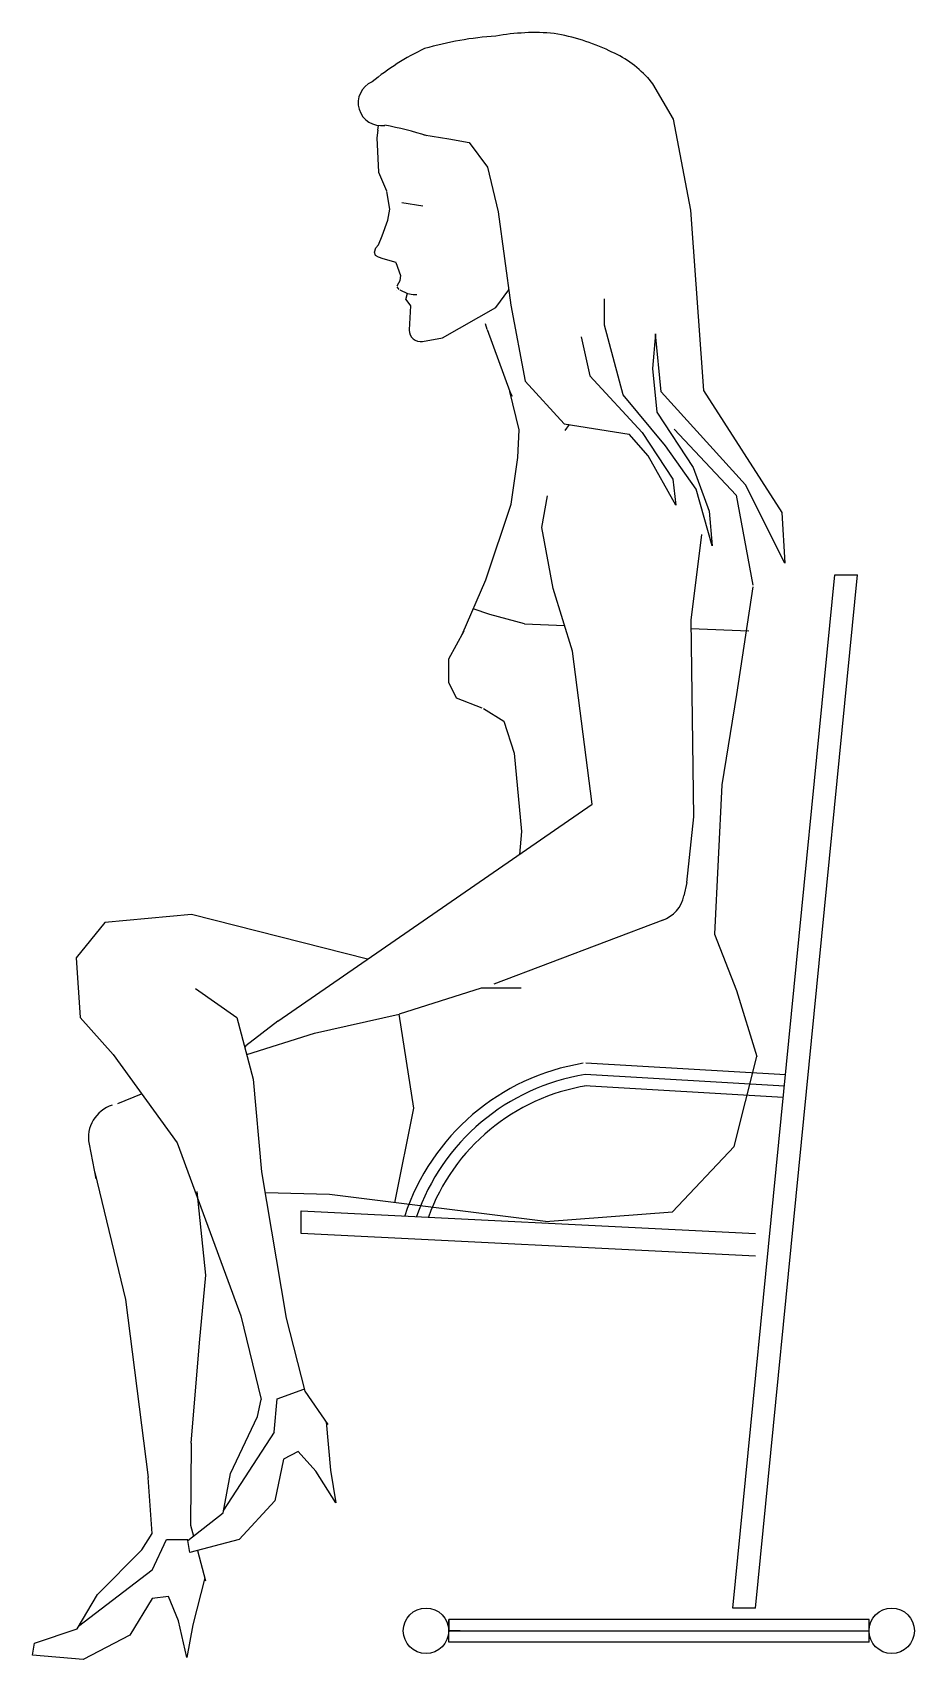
# Model space of a CAD drawing. Extents: x -78 to 0, y 0 to 143.
import ezdxf

# ---------------------------------------------------------------- set-up
doc = ezdxf.new("R2010")
doc.units = 0
doc.header["$LTSCALE"] = 25
doc.header["$MEASUREMENT"] = 0
doc.layers.get('0').update_dxf_attribs({"linetype": 'CONTINUOUS'})

msp = doc.modelspace()

# ---------------------------------------------------------------- linework, layer by layer
at = {"color": 0, "linetype": 'ByBlock'}
for p, q in [((-23.5, 139.11), (-23.05, 138.54)), ((-23.05, 138.54), (-21.24, 135.44)), ((-47.24, 134.47), (-47.17, 134.88)), ((-21.24, 135.44), (-19.73, 127.42)), ((-47.24, 134.47), (-47.33, 133.81)), ((-47.33, 133.81), (-47.17, 130.78)), ((-43.18, 134.05), (-41, 133.72)), ((-41, 133.72), (-39.2, 133.38)), ((-39.2, 133.38), (-37.59, 131.22)), ((-47.17, 130.78), (-46.47, 129.14)), ((-37.59, 131.22), (-36.64, 127.29)), ((-46.2, 127.52), (-46.44, 129.06)), ((-45.12, 128.11), (-43.27, 127.81)), ((-46.85, 125.17), (-46.36, 126.55)), ((-46.36, 126.55), (-46.2, 127.52)), ((-36.64, 127.29), (-35.53, 119.06)), ((-19.73, 127.42), (-18.58, 111.54)), ((-47.18, 124.37), (-46.85, 125.17)), ((-47.53, 123.74), (-47.41, 124.12)), ((-47.46, 123.43), (-47.53, 123.74)), ((-47.18, 123.29), (-47.46, 123.43)), ((-47.41, 124.12), (-47.18, 124.37)), ((-46.78, 123.14), (-47.18, 123.29)), ((-45.64, 122.81), (-46.78, 123.14)), ((-45.65, 122.82), (-45.24, 121.67)), ((-45.43, 120.99), (-45.57, 120.73)), ((-45.35, 120.43), (-45.55, 120.66)), ((-45.31, 121.21), (-45.43, 120.99)), ((-45.26, 121.7), (-45.31, 121.21)), ((-45.3, 120.42), (-44.63, 120.09)), ((-36.85, 118.85), (-35.71, 120.41)), ((-45.6, 120.33), (-45.6, 120.32)), ((-44.77, 119.57), (-44.63, 120.1)), ((-44.77, 119.57), (-44.38, 119)), ((-44.63, 120.09), (-44.13, 119.99)), ((-44.38, 119), (-44.48, 116.87)), ((-44.13, 119.99), (-43.8, 119.99)), ((-35.53, 119.06), (-34.26, 112.35)), ((-27.29, 117.31), (-27.29, 119.61)), ((-41.54, 116.18), (-36.85, 118.85)), ((-43.3, 115.87), (-41.54, 116.18)), ((-37.61, 116.9), (-37.76, 117.42)), ((-37.61, 116.9), (-35.63, 111.45)), ((-29.33, 116.27), (-28.57, 112.82)), ((-25.63, 111.17), (-27.29, 117.31)), ((-22.81, 116.53), (-23.06, 113.47)), ((-22.3, 111.42), (-22.81, 116.53)), ((-23.06, 113.47), (-22.67, 109.63)), ((-34.26, 112.35), (-30.83, 108.61)), ((-28.57, 112.82), (-23.96, 107.83)), ((-35.63, 111.45), (-35.42, 111.04)), ((-34.8, 108.08), (-35.63, 111.45)), ((-21.91, 106.68), (-25.63, 111.17)), ((-14.88, 103.22), (-22.3, 111.42)), ((-18.58, 111.54), (-11.67, 100.8)), ((-22.67, 109.63), (-19.48, 104.76)), ((-34.93, 105.63), (-34.8, 108.08)), ((-30.83, 108.61), (-25.12, 107.7)), ((-30.74, 108.03), (-30.38, 108.54)), ((-23.45, 105.79), (-25.12, 107.7)), ((-23.96, 107.83), (-21.27, 103.74)), ((-21.16, 108.13), (-15.71, 102.33)), ((-19.22, 102.84), (-21.91, 106.68)), ((-35.51, 101.53), (-34.93, 105.63)), ((-21.01, 101.44), (-23.45, 105.79)), ((-19.48, 104.76), (-18.07, 100.92)), ((-21.27, 103.74), (-21.01, 101.44)), ((-11.41, 96.32), (-14.88, 103.22)), ((-32.79, 99.47), (-32.31, 102.27)), ((-17.82, 97.85), (-19.22, 102.84)), ((-15.71, 102.33), (-14.22, 94.4)), ((-37.74, 94.85), (-35.51, 101.53)), ((-18.07, 100.92), (-17.82, 97.85)), ((-11.67, 100.8), (-11.41, 96.32)), ((-31.82, 94.1), (-32.79, 99.47)), ((-18.75, 98.87), (-19.7, 91.31)), ((-39.83, 90.05), (-37.74, 94.85)), ((-16, 4.29), (-7, 95.29)), ((-14, 4.29), (-5, 95.29)), ((-7, 95.29), (-5, 95.29)), ((-30.11, 88.59), (-31.82, 94.1)), ((-14.23, 94.24), (-15.67, 84.76)), ((-37.39, 91.81), (-38.85, 92.31)), ((-34.33, 90.98), (-37.39, 91.81)), ((-39.67, 90.34), (-41.01, 87.87)), ((-34.33, 90.98), (-30.8, 90.83)), ((-19.7, 91.31), (-19.45, 73.98)), ((-19.69, 90.59), (-14.59, 90.36)), ((-41.01, 87.87), (-41.01, 85.85)), ((-28.38, 75.09), (-30.11, 88.59)), ((-41.01, 85.85), (-40.36, 84.48)), ((-15.67, 84.76), (-16.96, 76.8)), ((-40.36, 84.48), (-38.1, 83.59)), ((-37.95, 83.52), (-36.16, 82.41)), ((-36.16, 82.41), (-35.25, 79.59)), ((-35.25, 79.59), (-34.6, 72.7)), ((-16.96, 76.8), (-17.6, 63.65)), ((-56.06, 55.99), (-28.38, 75.09)), ((-20.04, 68.2), (-19.42, 73.98)), ((-34.6, 72.7), (-34.77, 70.68)), ((-20.04, 68.2), (-20.29, 67.04)), ((-71.27, 64.67), (-73.8, 61.58)), ((-63.65, 65.39), (-71.27, 64.67)), ((-48.15, 61.45), (-63.65, 65.39)), ((-22.16, 64.88), (-37.03, 59.26)), ((-17.6, 63.65), (-15.67, 58.7)), ((-73.8, 61.58), (-73.44, 56.32)), ((-63.29, 58.86), (-59.66, 56.32)), ((-38.14, 58.9), (-45.37, 56.61)), ((-34.63, 58.9), (-38.14, 58.9)), ((-15.67, 58.7), (-13.87, 52.87)), ((-73.44, 56.32), (-70.54, 53.06)), ((-59.66, 56.32), (-58.21, 50.88)), ((-56.06, 55.99), (-58.86, 53.83)), ((-52.82, 54.93), (-45.37, 56.61)), ((-44.07, 48.34), (-45.37, 56.61)), ((-58.79, 53.04), (-52.82, 54.93)), ((-70.54, 53.06), (-64.92, 45.26)), ((-58.86, 53.83), (-58.96, 53.69)), ((-11.36, 51.26), (-28.94, 52.29)), ((-15.87, 44.94), (-13.87, 52.87)), ((-58.21, 50.88), (-57.49, 42.72)), ((-11.55, 49.27), (-29.06, 50.3)), ((-11.45, 50.26), (-29, 51.29)), ((-70.13, 48.75), (-68.05, 49.6)), ((-45.75, 40), (-44.07, 48.34)), ((-72.66, 45.16), (-72.07, 42.11)), ((-64.92, 45.26), (-59.3, 30.02)), ((-21.3, 39.2), (-15.87, 44.94)), ((-72.17, 42.65), (-69.45, 31.47)), ((-57.49, 42.72), (-55.31, 29.84)), ((-62.38, 33.62), (-63.14, 41)), ((-51.51, 40.72), (-57.17, 40.86)), ((-32.49, 38.34), (-51.51, 40.72)), ((-54, 39.29), (-14, 37.29)), ((-54, 37.29), (-54, 39.29)), ((-32.49, 38.34), (-21.3, 39.2)), ((-14, 35.29), (-54, 37.29)), ((-62.93, 27.66), (-62.38, 33.62)), ((-69.45, 31.47), (-67.46, 15.79)), ((-59.3, 30.02), (-57.5, 22.66)), ((-55.31, 29.84), (-53.67, 23.4)), ((-63.68, 18.81), (-62.93, 27.66)), ((-56.11, 22.73), (-53.75, 23.58)), ((-53.67, 23.4), (-51.63, 20.47)), ((-57.83, 21.17), (-57.5, 22.66)), ((-56.38, 19.78), (-56.11, 22.73)), ((-60.2, 16.15), (-57.83, 21.17)), ((-51.8, 20.71), (-51.4, 16.44)), ((-63.68, 18.81), (-63.74, 11.6)), ((-56.38, 19.78), (-60.82, 12.92)), ((-55.54, 17.42), (-56.31, 13.74)), ((-54.25, 18.08), (-55.54, 17.42)), ((-52.7, 16.35), (-54.25, 18.08)), ((-67.11, 10.85), (-67.46, 15.79)), ((-60.87, 12.68), (-60.2, 16.15)), ((-50.93, 13.57), (-52.7, 16.35)), ((-51.4, 16.44), (-50.93, 13.57)), ((-56.31, 13.74), (-59.45, 10.33)), ((-63.98, 10.24), (-60.87, 12.68)), ((-63.74, 11.6), (-63.48, 10.64)), ((-68.01, 9.42), (-67.11, 10.85)), ((-67.11, 7.63), (-65.86, 10.32)), ((-65.86, 10.32), (-63.98, 10.32)), ((-63.78, 9.18), (-63.98, 10.24)), ((-59.45, 10.33), (-63.78, 9.18)), ((-71.93, 5.5), (-68.01, 9.42)), ((-63.13, 9.36), (-62.41, 6.68)), ((-67.11, 7.63), (-73.6, 2.66)), ((-62.48, 6.97), (-63.54, 2.81)), ((-73.72, 2.46), (-71.93, 5.5)), ((-67.11, 5.13), (-69.07, 1.91)), ((-65.67, 5.31), (-67.11, 5.13)), ((-64.79, 3.17), (-65.67, 5.31)), ((-64.07, -0.05), (-64.79, 3.17)), ((-40, 3.29), (-41, 3.29)), ((-41, 1.29), (-41, 3.29)), ((-41, 3.29), (-41, 2.29)), ((-4, 3.29), (-40, 3.29)), ((-14, 4.29), (-16, 4.29)), ((-4, 1.29), (-4, 3.29)), ((-4, 2.29), (-4, 3.29)), ((-77.47, 1.2), (-73.72, 2.46)), ((-69.07, 1.91), (-73.18, -0.23)), ((-63.54, 2.81), (-64.07, -0.05)), ((-40, 2.29), (-41, 2.29)), ((-41, 2.29), (-4, 2.29)), ((-77.64, 0.14), (-77.47, 1.2)), ((-73.18, -0.23), (-77.64, 0.14)), ((-40, 1.29), (-41, 1.29)), ((-4, 1.29), (-40, 1.29))]:
    msp.add_line(p, q, dxfattribs=at)
for centre in [(-43, 2.29), (-2, 2.29)]:
    msp.add_circle(centre, 2, dxfattribs=at)
for centre, radius, start, end in [((-34.83, 112.93), 29.9, 93.8976, 106.1124), ((-33.36, 123.37), 19.7, 85.1878, 100.2396), ((-35.02, 124.22), 19.07, 64.6825, 79.9924), ((-33.67, 121.64), 22.14, 115.284, 129.4938), ((-30.61, 132.53), 9.68, 42.7779, 67.2469), ((-46.96, 136.88), 2.01, 113.2586, 279.3828), ((-51.07, 109.28), 26, 71.6758, 80.1771), ((-46.22, 127.5), 0.0506, 297.9136, 99.4679), ((-43.48, 116.85), 1, 179.0573, 280.2396), ((-23.22, 67.68), 3, 290.7137, 347.632), ((-25.95, 32.62), 19.92, 99.2697, 161.8216), ((-25.95, 32.62), 18.92, 99.2697, 160.9904), ((-25.95, 32.62), 17.92, 99.2697, 160.0623), ((-69.72, 45.73), 3, 107.6058, 191.0592)]:
    msp.add_arc(centre, radius, start, end, dxfattribs=at)

doc.saveas('drawing.dxf')
